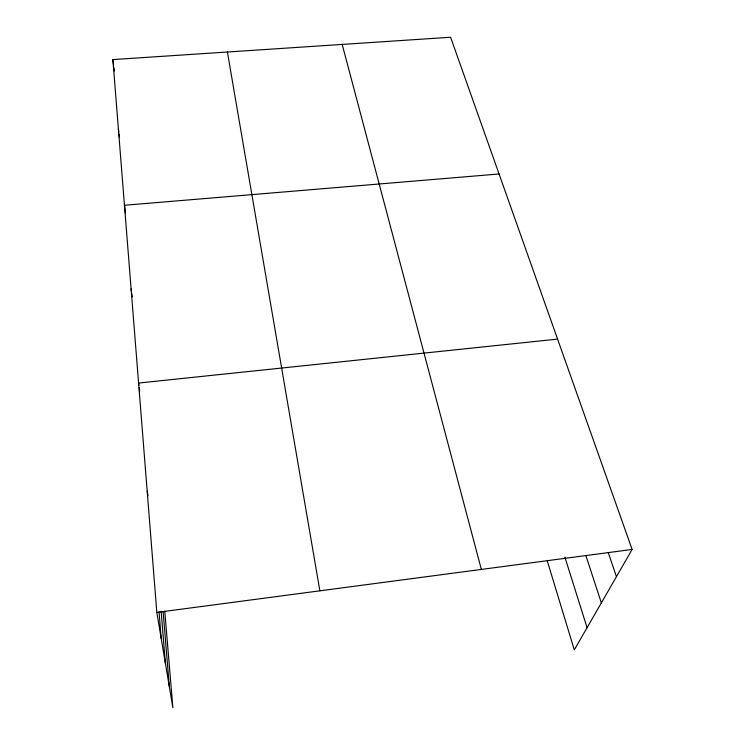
<?xml version="1.0" encoding="UTF-8"?>
<svg xmlns="http://www.w3.org/2000/svg" width="745" height="745" viewBox="0 0 745 745"><rect width="100%" height="100%" fill="white"/><g stroke="black" fill="none" stroke-linecap="round" stroke-linejoin="round"><path stroke-width="1.12" d="M164.766 611.142L172.877 707.75L156.823 612.427L112.877 59.591L450.604 37.25L632.123 549.447L574.302 649.882L547.296 560.976M156.823 612.427L632.123 549.447M557.586 339.105L138.589 383.051L138.915 385.323M499.057 173.976L124.452 205.275L125.514 213.312M608.274 552.66L616.441 576.686M585.933 555.705L601.355 602.891M564.868 557.092L587.079 627.69M342.188 44.421L481.354 569.422M227.402 52.01L319.866 590.822M147.259 491.113L147.957 495.63M139.241 387.586L139.725 390.985M131.101 288.864L131.418 291.165M131.735 293.474L132.2 296.92M118.353 128.447L118.781 131.846M119.079 134.109L119.517 137.508M112.877 59.591L113.594 65.318M113.883 67.609L114.311 71.036M163.108 611.552L169.357 686.843M161.134 611.31L165.399 663.367M159.058 611.859L161.199 638.446"/></g></svg>
